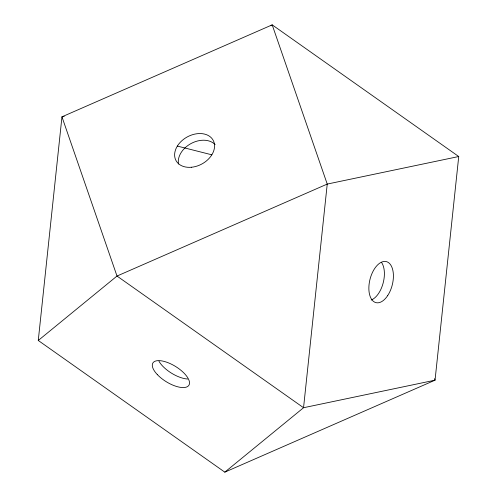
<?xml version="1.0" encoding="UTF-8"?>
<svg xmlns="http://www.w3.org/2000/svg" width="497" height="497" viewBox="0 0 497 497"><rect width="100%" height="100%" fill="white"/><g stroke="black" fill="none" stroke-linecap="round" stroke-linejoin="round"><path stroke-width="0.75" d="M38.269 340.476L61.957 116.826L272.188 24.85L458.731 156.524L435.043 380.174L224.812 472.15L38.269 340.476L117.006 276.046L327.237 184.076L458.731 156.524M270.995 25.825L272.188 24.85L327.237 184.076L303.549 407.726L224.812 472.15M64.225 116.348L61.957 116.826L117.006 276.046L303.549 407.726L435.043 380.174L434.54 378.708M177.354 146.081L211.84 154.822M381.541 262.428A21.172 11.481 -75.8 0 1 383.05 283.414A21.172 11.481 -75.8 0 1 371.203 300.026M187.667 379.018A21.172 8.934 31.7 0 1 158.941 361.189M178.516 164.016A21.172 15.382 -28.8 0 1 191.252 143.422A21.172 15.382 -28.8 0 1 215.139 144.621M387.672 295.616A21.172 11.481 -75.8 0 0 386.883 261.764A21.172 11.481 -75.8 0 0 368.867 288.993A21.172 11.481 -75.8 0 0 387.672 295.616M157.307 374.57A21.172 8.934 31.7 0 0 188.711 385.529A21.172 8.934 31.7 0 0 166.706 362.201A21.172 8.934 31.7 0 0 157.307 374.57M191.333 167.259A21.172 15.382 -28.8 0 0 213.294 140.527A21.172 15.382 -28.8 0 0 179.156 143.558A21.172 15.382 -28.8 0 0 191.333 167.259"/></g></svg>
